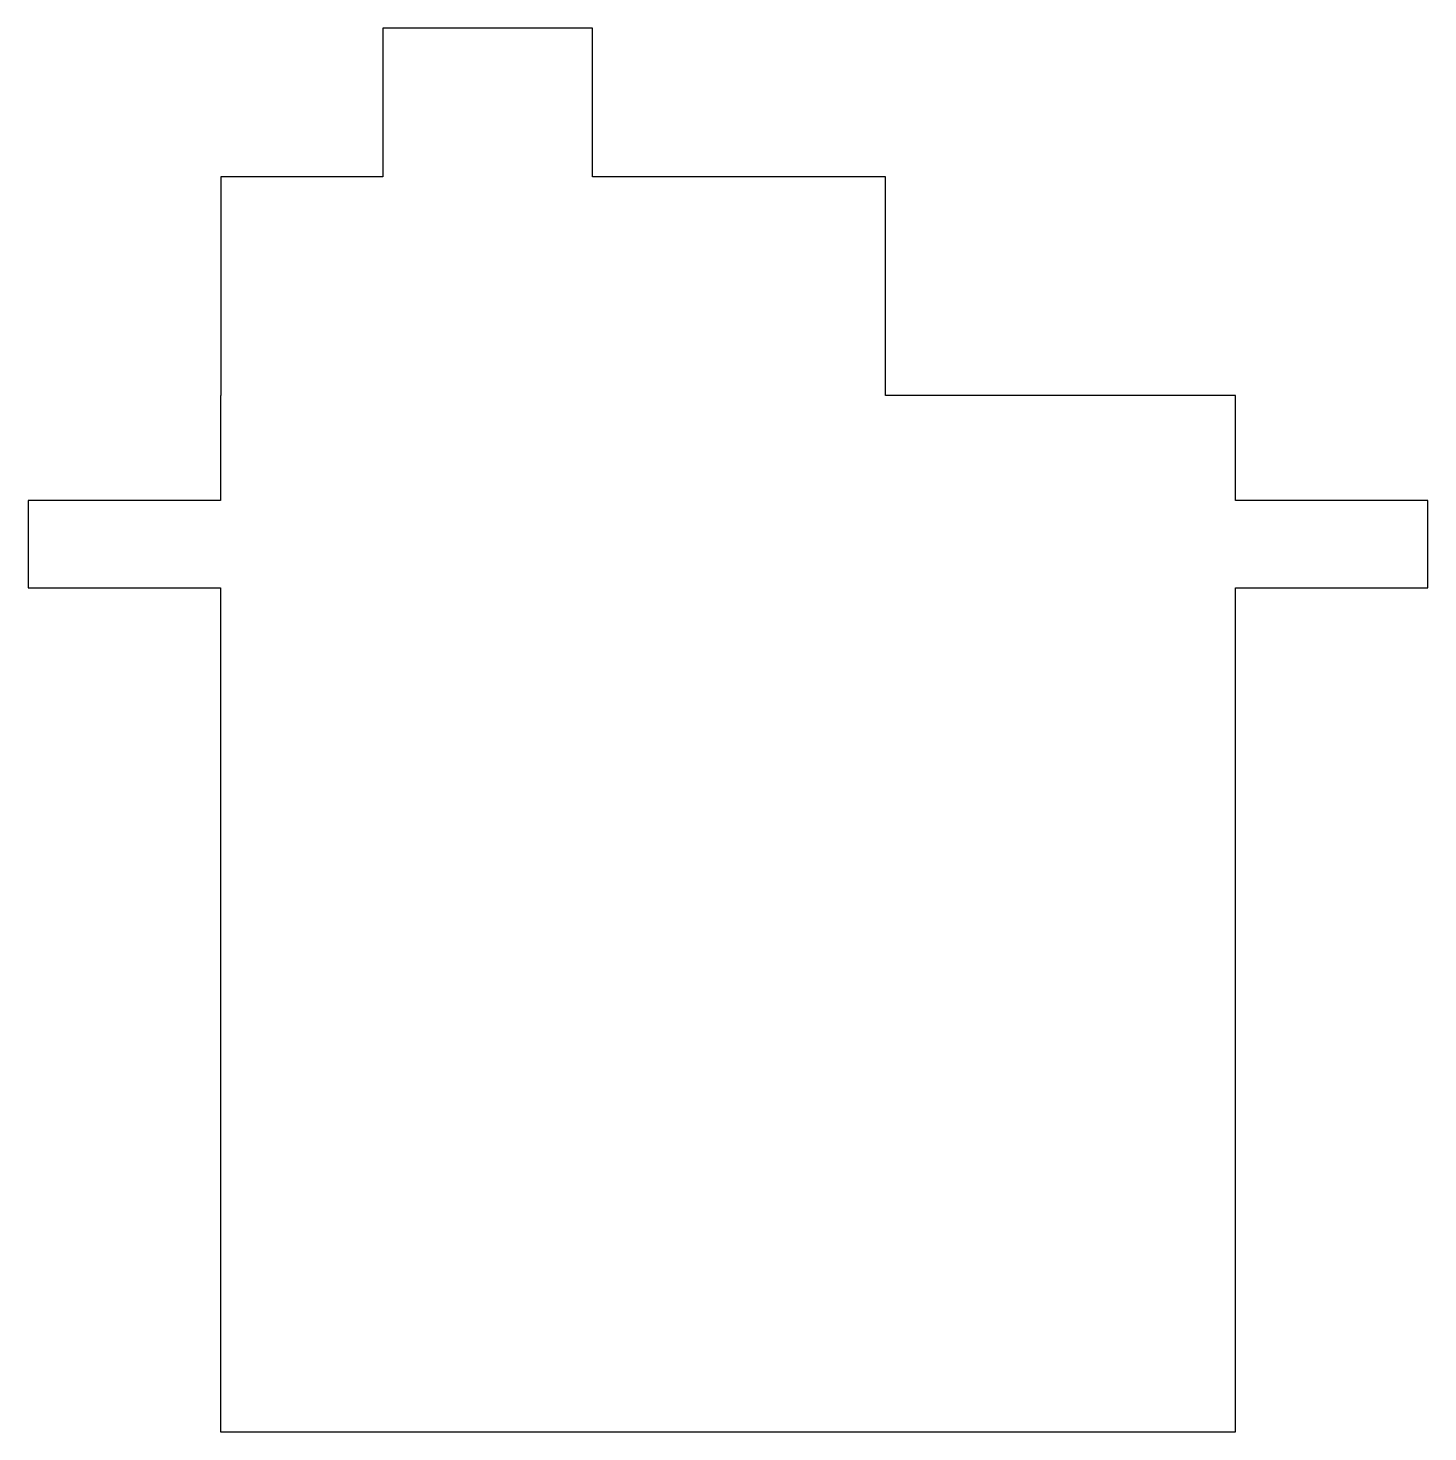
# Model space of a CAD drawing. Header units: metres. Extents: x -10.5 to 21.5, y -19.3 to 12.8.
import ezdxf

# ---------------------------------------------------------------- set-up
doc = ezdxf.new("R2010")
doc.units = ezdxf.units.M

msp = doc.modelspace()

# ---------------------------------------------------------------- linework, layer by layer
for p, q in [((2.39999, 12.8), (-2.38768, 12.8)), ((-2.38768, 12.8), (-2.38768, 9.39999)), ((2.39999, 9.39999), (2.39999, 12.8)), ((-2.38768, 9.39999), (-6.09491, 9.39999)), ((-6.09491, 9.39999), (-6.09491, 4.39999)), ((9.09999, 9.39999), (2.39999, 9.39999)), ((9.09999, 4.39999), (9.09999, 9.39999)), ((-6.09491, 4.39999), (-6.09999, 4.39999)), ((-6.09999, 4.39999), (-6.09999, 1.99998)), ((17.1, 4.39999), (9.09999, 4.39999)), ((17.1, 1.99998), (17.1, 4.39999)), ((-6.09999, 1.99998), (-10.5, 1.99998)), ((-10.5, 1.99998), (-10.5, 0)), ((21.5, 1.99998), (17.1, 1.99998)), ((21.5, 0), (21.5, 1.99998)), ((-10.5, 0), (-6.09999, 0)), ((-6.09999, 0), (-6.09999, -19.3)), ((17.1, 0), (21.5, 0)), ((17.1, -19.3), (17.1, 0)), ((-6.09999, -19.3), (17.1, -19.3))]:
    msp.add_line(p, q)

doc.saveas('drawing.dxf')
